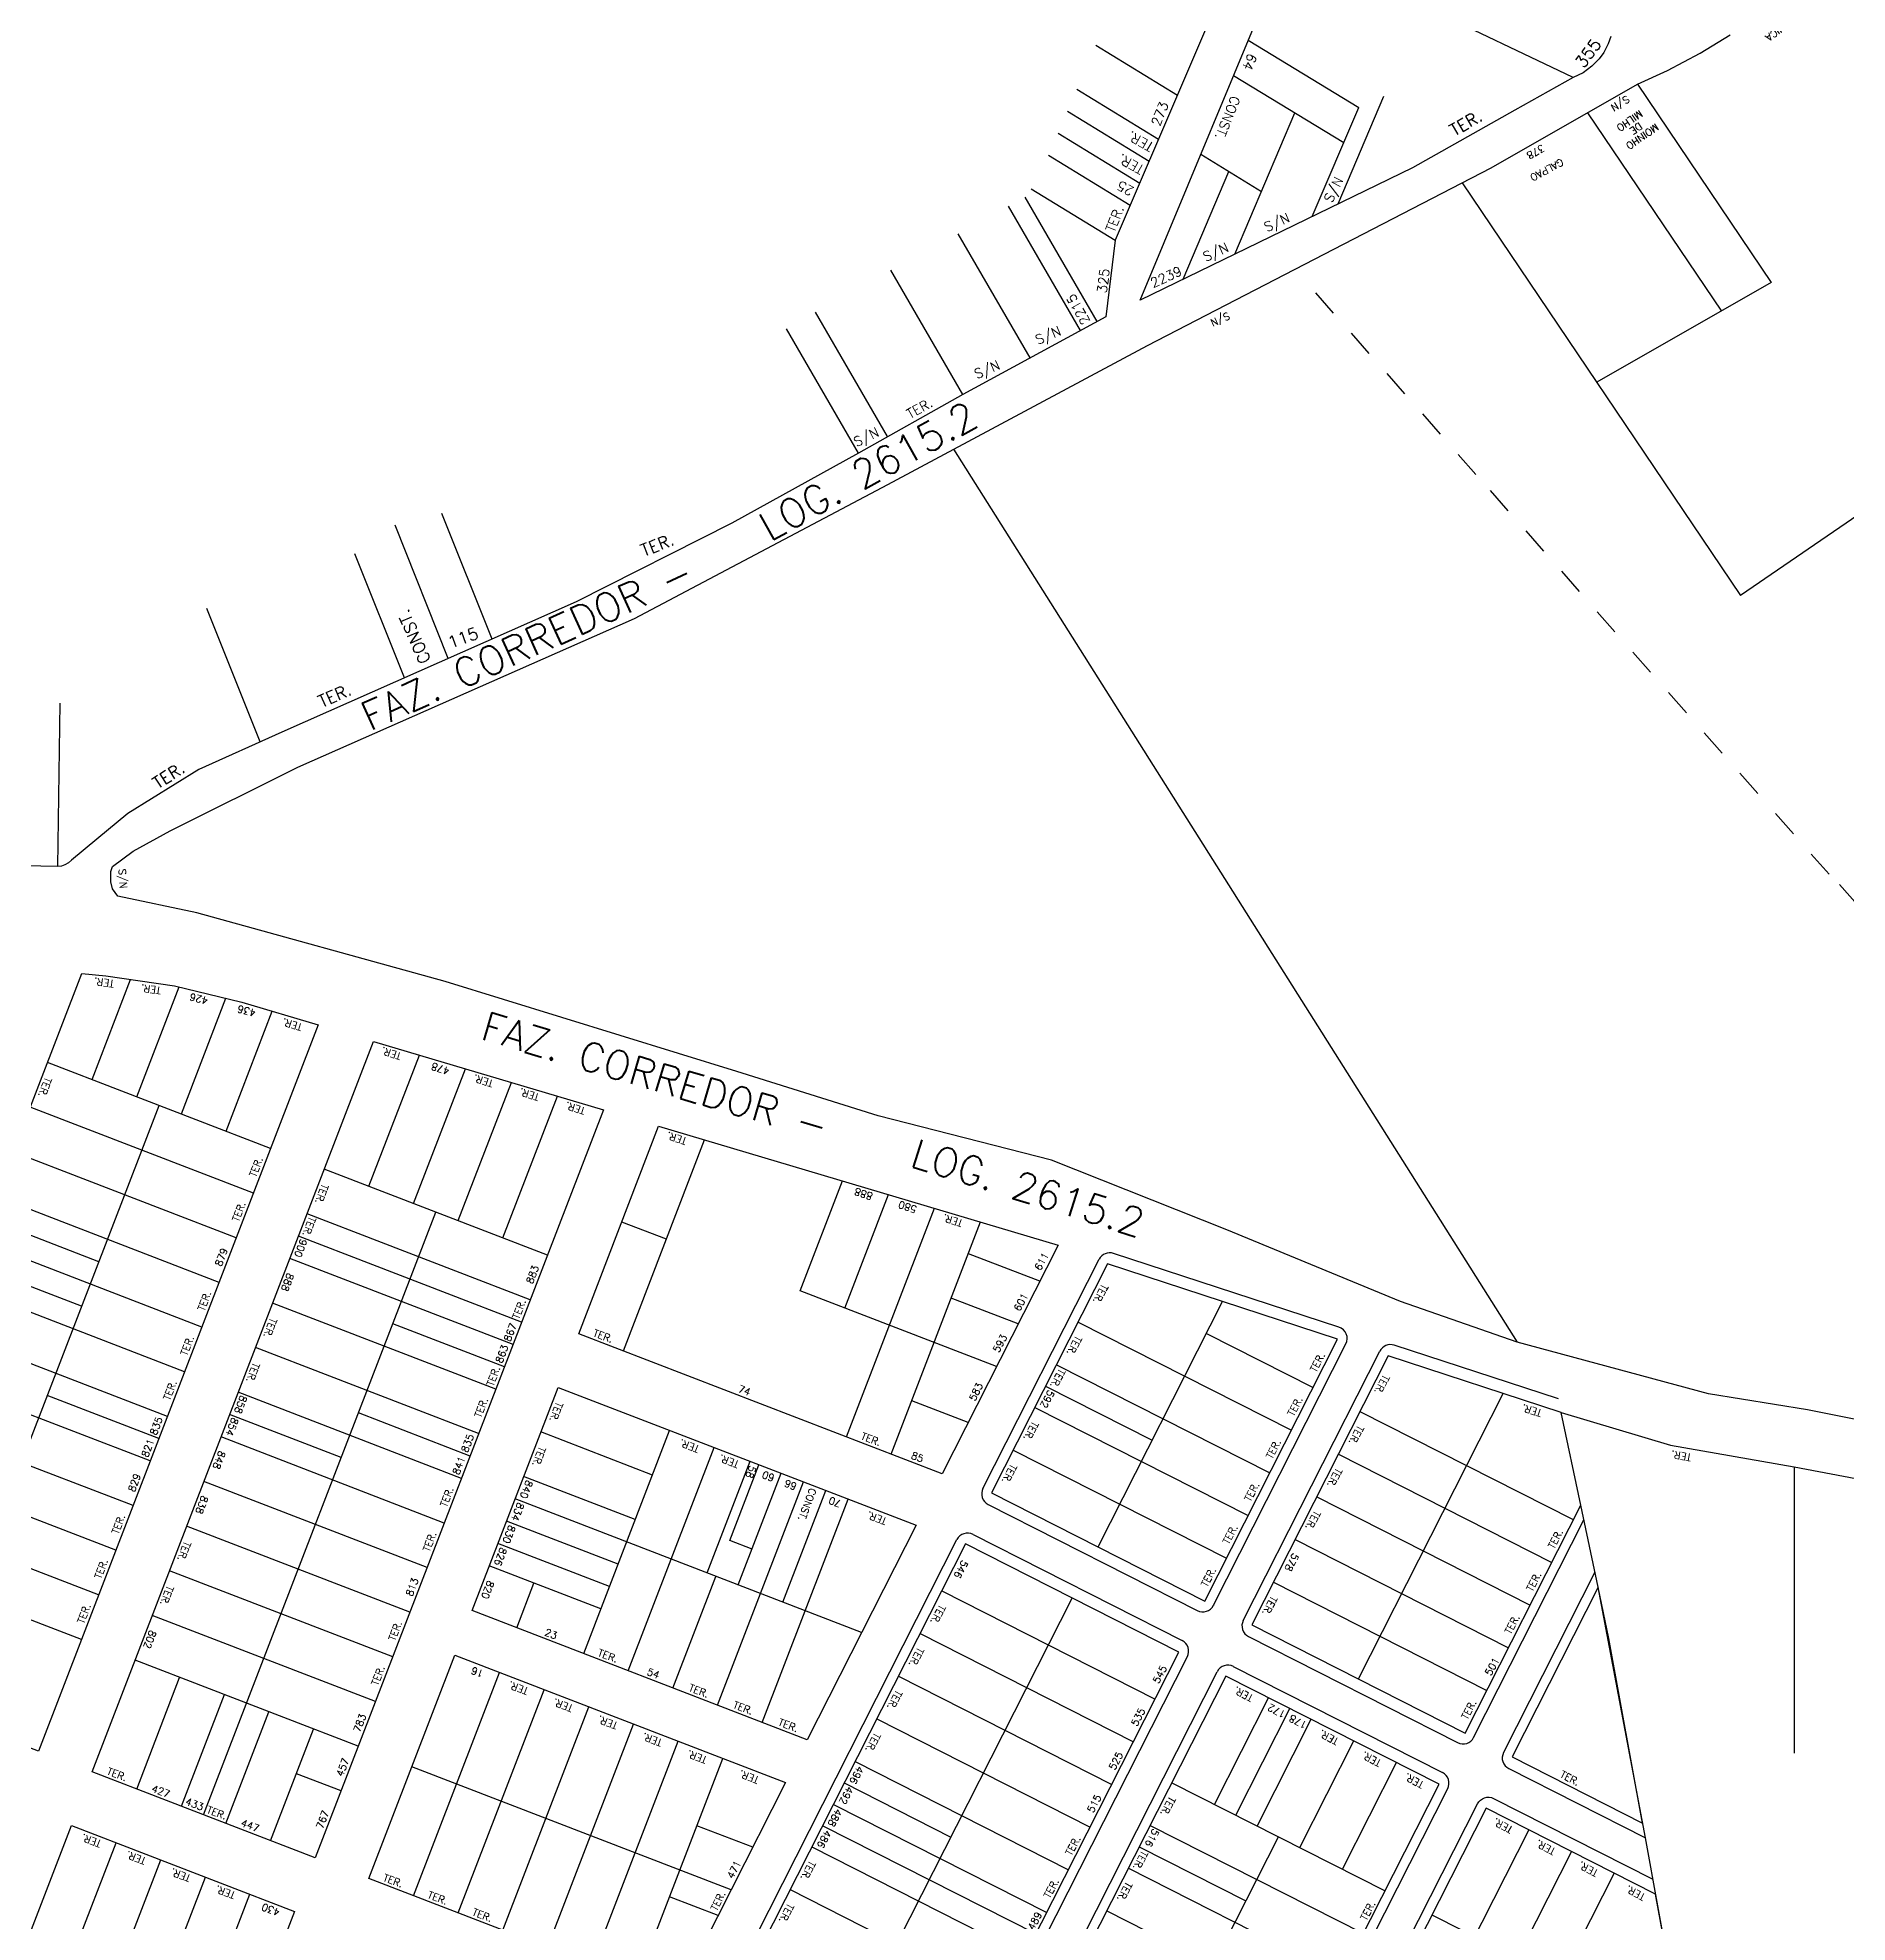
# Model space of a CAD drawing. Extents: x 714896 to 749292, y 8417558 to 8447149.
# Drawn here: x 743266.8 to 743645, y 8427299.5 to 8427693.3 of the extents above; entities that cross this region are included whole.
import ezdxf

# ---------------------------------------------------------------- set-up
doc = ezdxf.new("R2010")
doc.units = 0
doc.header["$MEASUREMENT"] = 0
for name, color, linetype in [('LOTE', 7, 'CONTINUOUS'), ('MEIO_FIO', 24, 'CONTINUOUS'), ('NUM-PORTA', 7, 'CONTINUOUS'), ('QUADRA', 6, 'CONTINUOUS'), ('TEXTO', 7, 'CONTINUOUS'), ('TEXTODERUA', 3, 'CONTINUOUS')]:
    doc.layers.add(name, color=color, linetype=linetype)
doc.styles.add('ROMANS', font='ROMANS.SHX', dxfattribs={"height": 1.5})

msp = doc.modelspace()

# ---------------------------------------------------------------- linework, layer by layer
at = {"layer": 'LOTE', "color": 7}
for p, q in [((743587.72, 8427685.02), (743556.72, 8427699.75)), ((743538.58, 8427658.57), (743548.15, 8427681.08)), ((743516.99, 8427648.09), (743529.54, 8427677.63)), ((743533.19, 8427655.95), (743542.88, 8427678.76)), ((743506.2, 8427642.85), (743515.76, 8427665.36)), ((743488.24, 8427634.04), (743473.2, 8427660)), ((743484.73, 8427632.13), (743469.69, 8427658.09)), ((743474.19, 8427626.4), (743459.15, 8427652.35)), ((743460.14, 8427618.75), (743445.1, 8427644.71)), ((743533.82, 8427640), (743537.55, 8427635.79)), ((743444.4, 8427610.01), (743429.36, 8427635.97)), ((743438.34, 8427606.51), (743423.3, 8427632.47)), ((743541.28, 8427631.57), (743545, 8427627.35)), ((743548.73, 8427623.13), (743552.46, 8427618.91)), ((743556.19, 8427614.69), (743559.92, 8427610.47)), ((743563.65, 8427606.25), (743567.38, 8427602.03)), ((743570.34, 8427598.68), (743574.07, 8427594.47)), ((743361.75, 8427567.63), (743351.27, 8427593.89)), ((743352.61, 8427563.58), (743341.49, 8427591.45)), ((743577.8, 8427590.25), (743581.53, 8427586.03)), ((743343.46, 8427559.54), (743333.1, 8427585.49)), ((743585.25, 8427581.81), (743588.98, 8427577.59)), ((743313.29, 8427546.19), (743302.16, 8427574.05)), ((743592.71, 8427573.37), (743596.44, 8427569.15)), ((743600.17, 8427564.93), (743603.9, 8427560.71)), ((743270.97, 8427520.11, 548.13), (743271.5, 8427554.28)), ((743607.63, 8427556.49), (743611.36, 8427552.27)), ((743615.09, 8427548.05), (743618.82, 8427543.83)), ((743622.55, 8427539.61), (743626.28, 8427535.4)), ((743630, 8427531.18), (743633.73, 8427526.96)), ((743637.46, 8427522.74), (743641.19, 8427518.52)), ((743643.38, 8427516.34), (743647.1, 8427512.12)), ((743278.15, 8427475.6), (743286.22, 8427496.54)), ((743287.48, 8427472), (743296.33, 8427494.98)), ((743296.82, 8427468.41), (743306.13, 8427492.58)), ((743306.15, 8427464.81), (743315.8, 8427489.88)), ((743315.48, 8427461.22), (743268.82, 8427479.19)), ((743336.01, 8427453.31), (743346.57, 8427480.72)), ((743345.34, 8427449.72), (743356.18, 8427477.86)), ((743354.67, 8427446.12), (743365.8, 8427475)), ((743364, 8427442.53), (743375.41, 8427472.15)), ((743252.61, 8427367.56), (743292.15, 8427470.21)), ((743311.88, 8427451.89), (743265.23, 8427469.86)), ((743389.19, 8427418.89), (743406.18, 8427462.99)), ((743308.29, 8427442.56), (743261.63, 8427460.53)), ((743373.33, 8427438.93), (743326.68, 8427456.91)), ((743304.69, 8427433.23), (743258.04, 8427451.2)), ((743426.17, 8427431.44), (743435.02, 8427454.42)), ((743435.5, 8427427.84), (743444.64, 8427451.56)), ((743301.47, 8427321.94), (743350, 8427447.92)), ((743369.74, 8427429.6), (743323.08, 8427447.57)), ((743435.85, 8427400.92), (743454.25, 8427448.7)), ((743279.57, 8427437.55), (743256.24, 8427446.53)), ((743367.94, 8427424.94), (743321.28, 8427442.91)), ((743398.18, 8427442.22), (743388.85, 8427445.82)), ((743445.18, 8427397.32), (743463.87, 8427445.84)), ((743301.1, 8427423.89), (743254.44, 8427441.87)), ((743476.23, 8427433.48), (743461.32, 8427439.22)), ((743275.97, 8427428.22), (743252.64, 8427437.2)), ((743366.14, 8427420.27), (743319.49, 8427438.24)), ((743297.5, 8427414.56), (743250.85, 8427432.54)), ((743467.18, 8427415.64), (743426.17, 8427431.44)), ((743362.55, 8427410.94), (743315.89, 8427428.91)), ((743471.7, 8427424.56), (743457.74, 8427429.94)), ((743293.91, 8427405.23), (743247.25, 8427423.21)), ((743364.35, 8427415.6), (743341.02, 8427424.59)), ((743358.95, 8427401.61), (743312.3, 8427419.58)), ((743290.31, 8427395.9), (743243.66, 8427413.87)), ((743292.11, 8427400.57), (743268.78, 8427409.55)), ((743355.36, 8427392.27), (743308.7, 8427410.25)), ((743461.24, 8427403.93), (743449.47, 8427408.46)), ((743286.72, 8427386.57), (743240.06, 8427404.54)), ((743330.23, 8427396.6), (743306.9, 8427405.58)), ((743357.16, 8427396.94), (743333.83, 8427405.93)), ((743351.76, 8427382.94), (743305.11, 8427400.92)), ((743395.28, 8427392.97), (743371.95, 8427401.96)), ((743380.9, 8427355.65), (743398.87, 8427402.3)), ((743390.23, 8427352.05), (743408.2, 8427398.71)), ((743406.68, 8427372.5), (743415.67, 8427395.83)), ((743283.12, 8427377.24), (743236.47, 8427395.21)), ((743348.17, 8427373.61), (743301.51, 8427391.59)), ((743391.68, 8427383.64), (743368.35, 8427392.63)), ((743411.43, 8427379.25), (743417.54, 8427395.11)), ((743413.22, 8427369.99), (743422.2, 8427393.32)), ((743438.99, 8427360.06), (743366.56, 8427387.96)), ((743408.89, 8427344.86), (743426.87, 8427391.52)), ((743418.23, 8427341.27), (743436.2, 8427387.92)), ((743422.55, 8427366.39), (743431.53, 8427389.72)), ((743279.53, 8427367.9), (743232.87, 8427385.88)), ((743344.58, 8427364.28), (743297.92, 8427382.25)), ((743388.09, 8427374.31), (743364.76, 8427383.3)), ((743275.94, 8427358.57), (743229.28, 8427376.55)), ((743386.29, 8427369.64), (743362.96, 8427378.63)), ((743416.09, 8427377.45), (743411.43, 8427379.25)), ((743340.98, 8427354.95), (743294.32, 8427372.92)), ((743384.49, 8427364.98), (743361.17, 8427373.96)), ((743366.9, 8427361.04), (743370.5, 8427370.37)), ((743399.56, 8427348.46), (743408.55, 8427371.78)), ((743337.39, 8427345.62), (743290.73, 8427363.59)), ((743333.79, 8427336.29), (743287.13, 8427354.26)), ((743287.48, 8427327.34), (743296.46, 8427350.66)), ((743345.33, 8427305.05), (743363.31, 8427351.71)), ((743296.81, 8427323.74), (743305.8, 8427347.07)), ((743354.66, 8427301.45), (743372.64, 8427348.11)), ((743364, 8427297.86), (743381.97, 8427344.52)), ((743306.14, 8427320.15), (743315.13, 8427343.48)), ((743373.33, 8427294.26), (743391.3, 8427340.92)), ((743315.47, 8427316.55), (743324.46, 8427339.88)), ((743382.66, 8427290.67), (743400.63, 8427337.33)), ((743391.99, 8427287.07), (743409.96, 8427333.73)), ((743330.2, 8427326.95), (743320.86, 8427330.55)), ((743411.71, 8427306.27), (743344.99, 8427331.97)), ((743416.23, 8427315.19), (743404.55, 8427319.69)), ((743274.18, 8427292.81), (743283.16, 8427316.14)), ((743283.51, 8427289.21), (743292.5, 8427312.54)), ((743292.84, 8427285.62), (743301.83, 8427308.95)), ((743302.17, 8427282.02), (743311.16, 8427305.35)), ((743408.99, 8427300.92), (743398.83, 8427304.83))]:
    msp.add_line(p, q, dxfattribs=at)
at = {"layer": 'LOTE', "color": 7, "linetype": 'CONTINUOUS'}
for p, q in [((743488.43, 8427377.95), (743514.42, 8427429.2)), ((743484.23, 8427424.93), (743528.82, 8427402.31)), ((743511.05, 8427422.54), (743533.34, 8427411.23)), ((743479.7, 8427416.01), (743524.29, 8427393.4)), ((743477.44, 8427411.55), (743499.74, 8427400.25)), ((743542.83, 8427350.36), (743573.09, 8427410)), ((743475.18, 8427407.09), (743519.77, 8427384.48)), ((743543.15, 8427406.26), (743587.74, 8427383.64)), ((743470.66, 8427398.18), (743515.25, 8427375.56)), ((743538.63, 8427397.34), (743583.22, 8427374.72)), ((743534.11, 8427388.42), (743578.7, 8427365.8)), ((743529.58, 8427379.5), (743574.17, 8427356.88)), ((743455.73, 8427368.75), (743500.32, 8427346.13)), ((743525.06, 8427370.58), (743569.65, 8427347.97)), ((743432.79, 8427268.25), (743483, 8427367.25)), ((743451.2, 8427359.83), (743495.8, 8427337.21)), ((743446.68, 8427350.91), (743491.27, 8427328.29)), ((743512.72, 8427324.14), (743524.02, 8427346.44)), ((743442.16, 8427341.99), (743486.75, 8427319.37)), ((743517.18, 8427321.88), (743528.48, 8427344.18)), ((743521.63, 8427319.62), (743532.94, 8427341.92)), ((743530.55, 8427315.1), (743541.86, 8427337.39)), ((743437.63, 8427333.07), (743482.23, 8427310.45)), ((743539.47, 8427310.57), (743550.78, 8427332.87)), ((743435.37, 8427328.61), (743457.67, 8427317.3)), ((743503.8, 8427328.67), (743548.39, 8427306.05)), ((743433.11, 8427324.15), (743477.7, 8427301.54)), ((743430.85, 8427319.69), (743475.44, 8427297.08)), ((743498.95, 8427263.85), (743526.09, 8427317.36)), ((743499.27, 8427319.75), (743543.87, 8427297.13)), ((743428.59, 8427315.24), (743473.18, 8427292.62)), ((743497.01, 8427315.29), (743519.31, 8427303.98)), ((743494.75, 8427310.83), (743539.34, 8427288.21)), ((743424.06, 8427306.32), (743468.66, 8427283.7)), ((743490.23, 8427301.91), (743534.82, 8427279.29))]:
    msp.add_line(p, q, dxfattribs=at)
at = {"layer": 'LOTE', "color": 7}
for points in [[(743487.92, 8427691.74), (743505, 8427681.33)], [(743519.81, 8427692.83), (743542.88, 8427678.76)], [(743516.74, 8427685.44), (743539.75, 8427671.41)], [(743483.98, 8427682.55), (743501.06, 8427672.14)], [(743482.01, 8427677.96), (743499.09, 8427667.54)], [(743480.04, 8427673.36), (743497.12, 8427662.95)], [(743478.08, 8427668.76), (743495.15, 8427658.35)], [(743509.88, 8427668.95), (743522.57, 8427661.21)], [(743474.43, 8427661.71), (743492, 8427651)], [(743633.91, 8427394.71), (743633.89, 8427334.87)]]:
    msp.add_lwpolyline(points, dxfattribs=at)
at = {"layer": 'LOTE', "color": 7, "linetype": 'CONTINUOUS', "flags": 128}
for points in [[(743601.15, 8427683.6), (743629.11, 8427642.15)], [(743590.73, 8427677.65), (743618.68, 8427636.2)], [(743564.52, 8427663.01), (743622.68, 8427576.77)], [(743458.19, 8427607.31), (743575.99, 8427420.75)], [(743578.43, 8427318.85), (743556.26, 8427275.15)], [(743587.35, 8427314.32), (743565.18, 8427270.62)], [(743596.26, 8427309.8), (743574.1, 8427266.1)], [(743558.2, 8427301.07), (743602.79, 8427278.46)]]:
    msp.add_lwpolyline(points, dxfattribs=at)
at = {"layer": 'LOTE', "color": 7, "linetype": 'CONTINUOUS'}
for points in [[(743629.11, 8427642.15), (743592.63, 8427621.33)], [(743711.91, 8427637.85), (743622.68, 8427576.77)]]:
    msp.add_lwpolyline(points, dxfattribs=at)
at = {"layer": 'MEIO_FIO', "linetype": 'CONTINUOUS'}
for p, q in [((743538.76, 8427423.87), (743491.64, 8427439.29)), ((743464.35, 8427390.16), (743488.63, 8427438.04)), ((743512.51, 8427365.74), (743540.21, 8427420.36)), ((743584.62, 8427408.86), (743550.3, 8427420.09)), ((743518.75, 8427362.57), (743547.29, 8427418.85)), ((743465.45, 8427386.8), (743509.15, 8427364.64)), ((743462.28, 8427380.56), (743505.98, 8427358.39)), ((743566.91, 8427338.14), (743589.95, 8427383.57)), ((743408.71, 8427280.47), (743458.92, 8427379.46)), ((743512.51, 8427365.74), (743512.51, 8427365.73)), ((743519.85, 8427359.21), (743563.55, 8427337.04)), ((743456.87, 8427256.04), (743507.08, 8427355.03)), ((743516.68, 8427352.97), (743560.38, 8427330.8)), ((743463.11, 8427252.87), (743513.32, 8427351.87)), ((743511.27, 8427228.45), (743561.48, 8427327.44))]:
    msp.add_line(p, q, dxfattribs=at)
at = {"layer": 'MEIO_FIO', "linetype": 'CONTINUOUS', "flags": 128}
for points in [[(743592.26, 8427372.64), (743573.15, 8427334.98, 0.414214), (743574.25, 8427331.62), (743602.79, 8427317.14)], [(743545.56, 8427280.57), (743567.72, 8427324.27, -0.414214), (743571.09, 8427325.37), (743604.37, 8427308.49)]]:
    msp.add_lwpolyline(points, format="xyb", dxfattribs=at)
at = {"layer": 'MEIO_FIO', "linetype": 'CONTINUOUS'}
for centre, start, end in [((743490.86, 8427436.91), 71.8794, 153.1054), ((743537.98, 8427421.49), 333.1054, 71.8794), ((743549.52, 8427417.71), 71.8794, 153.1054), ((743466.58, 8427389.03), 153.1054, 243.1054), ((743461.15, 8427378.33), 63.1054, 153.1054), ((743510.28, 8427366.87), 243.1054, 333.1054), ((743520.98, 8427361.44), 153.1054, 243.1054), ((743504.85, 8427356.16), 333.1054, 63.1054), ((743515.55, 8427350.74), 63.1054, 153.1054), ((743564.68, 8427339.27), 243.1054, 333.1054), ((743559.25, 8427328.57), 333.1054, 63.1054)]:
    msp.add_arc(centre, 2.5, start, end, dxfattribs=at)
at = {"layer": 'QUADRA', "color": 6}
for points in [[(743549.73, 8427785.7), (743492, 8427651), (743490, 8427635), (743460.14, 8427618.75), (743438.34, 8427606.51), (743411.89, 8427591.85), (743379.33, 8427575.41), (743317.84, 8427548.2), (743300.47, 8427540.39), (743285.65, 8427531.18), (743279.18, 8427525.83), (743273.85, 8427521.42), (743273.23, 8427520.89), (743272.49, 8427520.45), (743271.73, 8427520.21), (743270.97, 8427520.11), (743239, 8427520.74)], [(743595.56, 8427693.55), (743595.02, 8427692.03), (743594.09, 8427690.23), (743593.13, 8427688.89), (743591.64, 8427687.36), (743589.77, 8427686), (743587.72, 8427685.02), (743575.54, 8427678.17), (743554.12, 8427666.12), (743497.2, 8427638.48), (743556.67, 8427781.47)], [(743658.99, 8427402.14), (743636.67, 8427406.59), (743615.99, 8427409.96), (743575.99, 8427420.75), (743551.59, 8427429.2), (743515.31, 8427444.19), (743478.68, 8427458.79), (743442.44, 8427468), (743412.92, 8427477.27), (743351.93, 8427496.1), (743300.08, 8427510.48), (743300.08, 8427510.48), (743283.57, 8427513.94), (743282.43, 8427515.43), (743282.1, 8427516.95), (743282.1, 8427519.06), (743282.44, 8427520.14), (743286.76, 8427523.3), (743294.47, 8427527.59), (743321.19, 8427540.91), (743391.52, 8427571.94), (743444.48, 8427599.98), (743498.76, 8427628.99), (743570.59, 8427666.15), (743601.15, 8427683.6), (743607.4, 8427686.48), (743614.23, 8427690.11), (743620.5, 8427693.94)], [(743607.99, 8427288.7), (743602.79, 8427317.14), (743592.91, 8427369.51), (743589.29, 8427386.69), (743585.21, 8427406.04), (743608.05, 8427399.19), (743633.91, 8427394.71), (743657.09, 8427390.28)]]:
    msp.add_lwpolyline(points, dxfattribs=at)
for points in [[(743325.42, 8427487.02), (743266.95, 8427335.24), (743220.29, 8427353.22), (743275.98, 8427497.78), (743281.01, 8427497.3), (743295.35, 8427495.22), (743309.48, 8427491.76), (743325.42, 8427487.02)], [(743385.03, 8427469.29), (743324.8, 8427312.96), (743278.15, 8427330.93), (743336.95, 8427483.58), (743385.03, 8427469.29)], [(743396.56, 8427465.85), (743480.05, 8427441.02), (743455.81, 8427393.23), (743379.86, 8427422.49), (743396.56, 8427465.85)], [(743357.57, 8427364.63), (743375.54, 8427411.29), (743450.36, 8427382.47), (743427.62, 8427337.65), (743357.57, 8427364.63)], [(743400.34, 8427283.86), (743336, 8427308.64), (743353.98, 8427355.3), (743423.07, 8427328.68), (743400.34, 8427283.86)]]:
    msp.add_lwpolyline(points, close=True, dxfattribs=at)
at = {"layer": 'QUADRA', "linetype": 'CONTINUOUS'}
for points in [[(743510.72, 8427366.64), (743538.47, 8427421.33), (743490.38, 8427437.07), (743466.13, 8427389.26), (743510.72, 8427366.64)], [(743565.13, 8427339.05), (743589.29, 8427386.69), (743585.21, 8427406.04), (743549.04, 8427417.87), (743520.53, 8427361.66), (743565.13, 8427339.05)], [(743455.09, 8427256.94), (743505.3, 8427355.94), (743460.7, 8427378.56), (743410.49, 8427279.56), (743455.09, 8427256.94)], [(743592.91, 8427369.51), (743574.94, 8427334.07), (743602.22, 8427320.23), (743595.18, 8427358.77), (743592.91, 8427369.51)], [(743515.11, 8427350.96), (743464.9, 8427251.97), (743509.49, 8427229.35), (743559.7, 8427328.34)], [(743607.99, 8427288.7), (743604.93, 8427305.4), (743569.51, 8427323.37), (743547.34, 8427279.67), (743591.94, 8427257.05)], [(743320.49, 8427301.76), (743273.76, 8427180.45), (743227.1, 8427198.42), (743273.83, 8427319.73), (743320.49, 8427301.76)]]:
    msp.add_lwpolyline(points, close=True, dxfattribs=at)

# ---------------------------------------------------------------- texts
at = {"layer": 'NUM-PORTA', "color": 7, "style": 'ROMANS'}
for s, height, rotation, p in [('355', 2.5, 53.6455, (743589.93, 8427686.75)), ('64', 2, 247.1098, (743519.85, 8427690.23)), ('273', 2, 68.2149, (743501.29, 8427674.66)), ('S/N', 1.5, 212.2666, (743598.88, 8427681.33)), ('378', 1.5, 209.3055, (743581.18, 8427671.07)), ('S/N', 2, 63.7657, (743537.29, 8427658.68)), ('25', 2, 150.6711, (743496.1, 8427661.86)), ('S/N', 2, 24.3589, (743523.69, 8427652.7)), ('S/N', 2, 24.3589, (743510.91, 8427646.49)), ('325', 2, 83.1032, (743490.19, 8427639.85)), ('2239', 2, 24.3589, (743499.92, 8427641.01)), ('2215', 2, 119.8918, (743486.83, 8427634.06)), ('S/N', 1.5, 204.6176, (743515.51, 8427636.01)), ('S/N', 2, 23.4205, (743475.85, 8427629.14)), ('S/N', 2, 23.4205, (743463.07, 8427621.99)), ('S/N', 2, 26.2439, (743437.94, 8427607.78)), ('115', 2.5, 19.7242, (743353.08, 8427565.68)), ('S/N', 1.5, 274.3732, (743283.69, 8427519.58)), ('426', 1.5, 165.5132, (743302.51, 8427492.72, 272.47)), ('436', 1.5, 165.5132, (743312.51, 8427490.18, 272.47)), ('478', 1.5, 161.8605, (743353.01, 8427477.98, 272.47)), ('888', 1.5, 161.8605, (743441.45, 8427451.81, 272.47)), ('580', 1.5, 161.8605, (743450.65, 8427449.08, 272.47)), ('879', 1.5, 69.3058, (743305.19, 8427436.43, 272.47)), ('900', 1.5, 249.3058, (743321.73, 8427442.43, 272.47)), ('611', 1.5, 61.6439, (743476.36, 8427435.55, 272.47)), ('888', 1.5, 249.3058, (743318.99, 8427435.31, 272.47)), ('883', 1.5, 69.3058, (743370.23, 8427432.8, 272.47)), ('601', 1.5, 61.6439, (743472.03, 8427427.03, 272.47)), ('867', 1.5, 69.3058, (743365.57, 8427420.71, 272.47)), ('863', 1.5, 69.3058, (743363.84, 8427416.21, 272.47)), ('593', 1.5, 61.6439, (743467.66, 8427418.42, 272.47)), ('74', 1.5, 339.3058, (743413.02, 8427410.4, 272.47)), ('583', 1.5, 64.0611, (743462.72, 8427408.3, 272.47)), ('858', 1.5, 249.3058, (743309.2, 8427409.76, 272.47)), ('592', 1.5, 242.1858, (743478.03, 8427410.88, -10.13)), ('835', 1.5, 69.3058, (743291.6, 8427401.16, 272.47)), ('854', 1.5, 249.3058, (743307.4, 8427405.1, 272.47)), ('821', 1.5, 69.3058, (743289.82, 8427396.54, 272.47)), ('835', 1.5, 69.3058, (743356.65, 8427397.55, 272.47)), ('848', 1.5, 249.3058, (743304.68, 8427398.17, 272.47)), ('841', 1.5, 69.3058, (743354.85, 8427392.88, 272.47)), ('85', 1.5, 339.3058, (743449.18, 8427396.47, 272.47)), ('829', 1.5, 69.3058, (743287.03, 8427389.29, 272.47)), ('840', 1.5, 249.3058, (743368.91, 8427392.02, 272.47)), ('58', 1.5, 249.3058, (743415.6, 8427395.07, 272.47)), ('60', 1.5, 159.3058, (743420.95, 8427392.94, 272.47)), ('66', 1.5, 159.3058, (743425.61, 8427391.14, 272.47)), ('838', 1.5, 249.3058, (743301.07, 8427388.8, 272.47)), ('70', 1.5, 159.3058, (743434.89, 8427387.57, 272.47)), ('834', 1.5, 249.3058, (743367.11, 8427387.35, 272.47)), ('830', 1.5, 249.3058, (743365.29, 8427382.63, 272.47)), ('826', 1.5, 249.3058, (743363.5, 8427377.96, 272.47)), ('578', 1.5, 242.1858, (743529.13, 8427376.77, -10.13)), ('546', 1.5, 242.1858, (743459.99, 8427375.31, -10.13)), ('813', 1.5, 69.3058, (743345.07, 8427367.48, 272.47)), ('820', 1.5, 249.3058, (743360.83, 8427371.04, 272.47)), ('802', 1.5, 249.3058, (743290.23, 8427360.66, 272.47)), ('23', 1.5, 339.3058, (743372.61, 8427359.52, 272.47)), ('16', 1.5, 159.3058, (743360.15, 8427352.01, 272.47)), ('54', 1.5, 339.3058, (743394, 8427351.28, 272.47)), ('545', 1.5, 62.1858, (743501.09, 8427349.26)), ('501', 1.5, 61.3116, (743570.51, 8427350.88, -272.47)), ('172', 1.5, 152.1858, (743527.79, 8427343.43, -10.13)), ('783', 1.5, 69.3058, (743334.13, 8427339.09, 272.47)), ('535', 1.5, 62.1858, (743496.56, 8427340.34)), ('178', 1.5, 152.1858, (743532.25, 8427341.17, -10.13)), ('457', 1.5, 69.3058, (743330.56, 8427329.82, 272.47)), ('525', 1.5, 62.1858, (743491.91, 8427331.17)), ('496', 1.5, 242.1858, (743438.18, 8427332.32, -10.13)), ('427', 1.5, 339.3058, (743290.46, 8427326.87, 272.47)), ('433', 1.5, 339.3058, (743297.5, 8427324.16, 272.47)), ('492', 1.5, 242.1858, (743436.03, 8427328.06, -10.13)), ('515', 1.5, 62.1858, (743487.39, 8427322.25)), ('447', 1.5, 339.3058, (743309.12, 8427319.68, 272.47)), ('767', 1.5, 69.3058, (743326.35, 8427318.88, 272.47)), ('488', 1.5, 242.1858, (743433.66, 8427323.4, -10.13)), ('486', 1.5, 242.1858, (743431.4, 8427318.94, -10.13)), ('516', 1.5, 242.1858, (743499.92, 8427319.18, -10.13)), ('471', 1.5, 63.406, (743412.11, 8427308.46, 272.47)), ('430', 1.5, 159.3058, (743317.56, 8427302.15, 272.47)), ('489', 1.5, 62.1858, (743474.96, 8427297.74))]:
    msp.add_text(s, height=height, rotation=rotation, dxfattribs=at).set_placement(p)
at = {"layer": 'TEXTO', "color": 7, "style": 'ROMANS'}
for s, height, rotation, p in [('CERAMICA', 1.5, 215.8985, (743635.54, 8427699.36)), ('CONST.', 2, 248.2149, (743516.3, 8427681.35)), ('TER.', 2.5, 29.738, (743562.83, 8427672.66)), ('MILHO', 1.5, 214.3992, (743601.54, 8427678.24)), ('MOINHO', 1.5, 214.3992, (743604.92, 8427675.45)), ('DE', 1.5, 214.3992, (743601.47, 8427675.69)), ('TER.', 2, 150.5605, (743500.21, 8427671.15)), ('TER.', 2, 150.5605, (743498.23, 8427666.4)), ('GALPAO', 1.5, 208.4438, (743585.16, 8427668.15)), ('TER.', 2, 68.2149, (743491.77, 8427652.46)), ('TER.', 2, 29.094, (743449.12, 8427613.65)), ('TER.', 2.5, 21.3001, (743393.47, 8427584.89)), ('CONST.', 2.5, 113.5467, (743348.99, 8427563.2)), ('TER.', 2.5, 23.5467, (743326.13, 8427553.32)), ('TER.', 2.5, 32.576, (743291.85, 8427536.23)), ('TER.', 1.5, 171.9382, (743282.83, 8427496.34, 272.47)), ('TER.', 1.5, 171.9382, (743292.64, 8427494.92, 272.47)), ('TER.', 1.5, 162.7245, (743322.21, 8427487.2, 272.47)), ('TER.', 1.5, 161.8605, (743342.92, 8427481.12, 272.47)), ('TER.', 1.5, 249.3058, (743268.36, 8427476.21, 272.47)), ('TER.', 1.5, 161.8605, (743362.15, 8427475.4, 272.47)), ('TER.', 1.5, 161.8605, (743371.77, 8427472.54, 272.47)), ('TER.', 1.5, 161.8605, (743381.38, 8427469.68, 272.47)), ('TER.', 1.5, 161.8605, (743402.57, 8427463.38, 272.47)), ('TER.', 1.5, 69.3058, (743312.38, 8427455.09, 272.47)), ('TER.', 1.5, 249.3058, (743326.21, 8427453.92, 272.47)), ('TER.', 1.5, 69.3058, (743308.78, 8427445.76, 272.47)), ('TER.', 1.5, 161.8605, (743460.26, 8427446.22, 272.47)), ('TER.', 1.5, 249.3058, (743323.58, 8427447.09, 272.47)), ('TER.', 1.5, 242.1858, (743489.26, 8427433.01, -10.13)), ('TER.', 1.5, 69.3058, (743301.59, 8427427.1, 272.47)), ('TER.', 1.5, 69.3058, (743367.37, 8427425.37, 272.47)), ('TER.', 1.5, 249.3058, (743315.43, 8427425.92, 272.47)), ('TER.', 1.5, 339.3058, (743382.73, 8427422.06, 272.47)), ('TER.', 1.5, 69.3058, (743298, 8427417.76, 272.47)), ('TER.', 1.5, 242.1858, (743483.77, 8427422.2, -10.13)), ('TER.', 1.5, 249.3058, (743311.83, 8427416.59, 272.47)), ('TER.', 1.5, 62.1858, (743533.94, 8427414.31)), ('TER.', 1.5, 69.3058, (743294.4, 8427408.43, 272.47)), ('TER.', 1.5, 69.3058, (743361.98, 8427411.39, 272.47)), ('TER.', 1.5, 242.1858, (743480.3, 8427415.34, -10.13)), ('TER.', 1.5, 242.1858, (743548.06, 8427414.09, -10.13)), ('TER.', 1.5, 69.3058, (743359.45, 8427404.81, 272.47)), ('TER.', 1.5, 249.3058, (743375.21, 8427408.36, 272.47)), ('TER.', 1.5, 62.1858, (743529.26, 8427405.09)), ('TER.', 1.5, 162.8383, (743581.29, 8427406.56, -10.13)), ('TER.', 1.5, 242.1858, (743474.73, 8427404.36, -10.13)), ('TER.', 1.5, 159.3058, (743405.22, 8427399, 272.47)), ('TER.', 1.5, 339.3058, (743438.72, 8427400.5, 272.47)), ('TER.', 1.5, 62.1858, (743524.74, 8427396.17)), ('TER.', 1.5, 242.1858, (743542.7, 8427403.52, -10.13)), ('TER.', 1.5, 249.3058, (743371.61, 8427399.03, 272.47)), ('TER.', 1.5, 159.3058, (743413.51, 8427395.8, 272.47)), ('TER.', 1.5, 242.1858, (743470.2, 8427395.44, -10.13)), ('TER.', 1.5, 242.1858, (743538.18, 8427394.6, -10.13)), ('TER.', 1.5, 69.3058, (743352.26, 8427386.14, 272.47)), ('CONST.', 1.5, 249.3058, (743428.17, 8427390.36, 272.47)), ('TER.', 1.5, 62.1858, (743520.22, 8427387.25)), ('TER.', 1.5, 69.3058, (743283.62, 8427380.44, 272.47)), ('TER.', 1.5, 159.3058, (743444.4, 8427383.91, 272.47)), ('TER.', 1.5, 242.1858, (743533.65, 8427385.69, -10.13)), ('TER.', 1.5, 69.3058, (743348.66, 8427376.81, 272.47)), ('TER.', 1.5, 62.1858, (743515.69, 8427378.33)), ('TER.', 1.5, 62.1858, (743583.68, 8427377.39)), ('TER.', 1.5, 249.3058, (743297.45, 8427379.27, 272.47)), ('TER.', 1.5, 69.3058, (743280.02, 8427371.11, 272.47)), ('TER.', 1.5, 62.1858, (743511.17, 8427369.42)), ('TER.', 1.5, 62.1858, (743579.15, 8427368.47)), ('TER.', 1.5, 249.3058, (743293.83, 8427369.99, 272.47)), ('TER.', 1.5, 69.3058, (743276.43, 8427361.77, 272.47)), ('TER.', 1.5, 242.1858, (743455.28, 8427366.01, -10.13)), ('TER.', 1.5, 242.1858, (743524.61, 8427367.85, -10.13)), ('TER.', 1.5, 69.3058, (743341.47, 8427358.15, 272.47)), ('TER.', 1.5, 62.1858, (743574.63, 8427359.55)), ('TER.', 1.5, 339.3058, (743383.71, 8427355.25, 272.47)), ('TER.', 1.5, 242.1858, (743450.75, 8427357.09, -10.13)), ('TER.', 1.5, 69.3058, (743337.88, 8427348.82, 272.47)), ('TER.', 1.5, 159.3058, (743369.48, 8427348.42, 272.47)), ('TER.', 1.5, 339.3058, (743402.73, 8427347.92, 272.47)), ('TER.', 1.5, 152.1858, (743521.02, 8427346.87, -10.13)), ('TER.', 1.5, 159.3058, (743378.81, 8427344.82, 272.47)), ('TER.', 1.5, 339.3058, (743411.99, 8427344.35, 272.47)), ('TER.', 1.5, 242.1858, (743446.23, 8427348.17, -10.13)), ('TER.', 1.5, 62.1858, (743565.58, 8427341.72)), ('TER.', 1.5, 159.3058, (743388.14, 8427341.23, 272.47)), ('TER.', 1.5, 339.3058, (743421.45, 8427340.71, 272.47)), ('TER.', 1.5, 159.3058, (743397.47, 8427337.63, 272.47)), ('TER.', 1.5, 242.1858, (743441.7, 8427339.26, -10.13)), ('TER.', 1.5, 152.1858, (743538.86, 8427337.82, -10.13)), ('TER.', 1.5, 159.3058, (743406.81, 8427334.04, 272.47)), ('TER.', 1.5, 152.1858, (743547.77, 8427333.29, -10.13)), ('TER.', 1.5, 339.3058, (743281.13, 8427330.47, 272.47)), ('TER.', 1.5, 159.3058, (743417.7, 8427329.84, 272.47)), ('TER.', 1.5, 152.1858, (743556.69, 8427328.77, -10.13)), ('TER.', 1.5, 332.1858, (743584.81, 8427329.94)), ('TER.', 1.5, 242.1858, (743503.34, 8427325.93, -10.13)), ('TER.', 1.5, 339.3058, (743301.98, 8427322.43, 272.47)), ('TER.', 1.5, 152.1858, (743575.24, 8427319.36, -10.13)), ('TER.', 1.5, 159.3058, (743280.23, 8427316.53, 272.47)), ('TER.', 1.5, 62.1858, (743482.84, 8427313.28)), ('TER.', 1.5, 159.3058, (743289.57, 8427312.94, 272.47)), ('TER.', 1.5, 242.1858, (743497.61, 8427314.63, -10.13)), ('TER.', 1.5, 152.1858, (743584.16, 8427314.84, -10.13)), ('TER.', 1.5, 159.3058, (743298.9, 8427309.34, 272.47)), ('TER.', 1.5, 339.3058, (743338.83, 8427308.24, 272.47)), ('TER.', 1.5, 242.1858, (743428.13, 8427312.5, -10.13)), ('TER.', 1.5, 152.1858, (743593.08, 8427310.31, -10.13)), ('TER.', 1.5, 159.3058, (743308.23, 8427305.75, 272.47)), ('TER.', 1.5, 339.3058, (743348.16, 8427304.64, 272.47)), ('TER.', 1.5, 63.406, (743408.7, 8427301.73, 272.47)), ('TER.', 1.5, 62.1858, (743478.32, 8427304.37)), ('TER.', 1.5, 242.1858, (743494.3, 8427308.1, -10.13)), ('TER.', 1.5, 152.1858, (743602.95, 8427305.31, -10.13)), ('TER.', 1.5, 339.3058, (743357.49, 8427301.05, 272.47)), ('TER.', 1.5, 242.1858, (743423.61, 8427303.58, -10.13)), ('TER.', 1.5, 62.1858, (743544.48, 8427299.7, -10.13))]:
    msp.add_text(s, height=height, rotation=rotation, dxfattribs=at).set_placement(p)
at = {"layer": 'TEXTO', "style": 'ROMANS'}
msp.add_text('TER.', height=1.5, rotation=169.788, dxfattribs=at).set_placement((743612.5, 8427397.34))
at = {"layer": 'TEXTODERUA', "style": 'ROMANS'}
for s, rotation, p in [('LOG. 2615.2', 29.0221, (743419.73, 8427587.95)), ('FAZ. CORREDOR -', 24.5337, (743336.19, 8427548.34)), ('FAZ. CORREDOR -', 343.4474, (743359.02, 8427484.16)), ('LOG. 2615.2', 342.5763, (743448.79, 8427457.62))]:
    msp.add_text(s, height=6, rotation=rotation, dxfattribs=at).set_placement(p)

doc.saveas('drawing.dxf')
